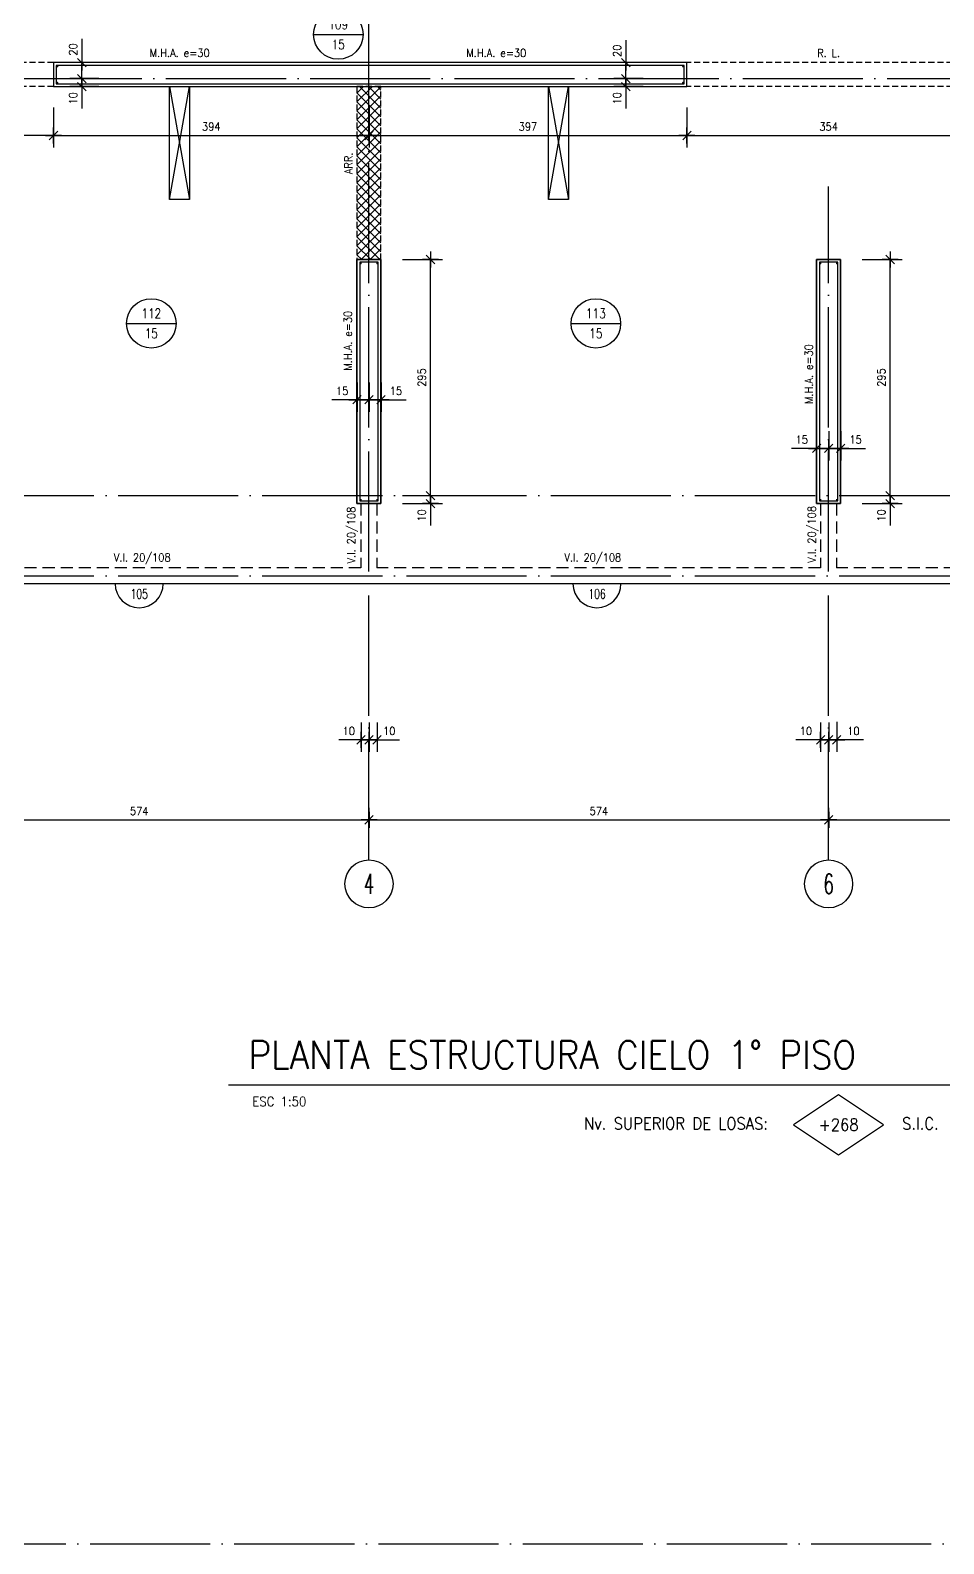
# Model space of a CAD drawing. Extents: x 2771 to 13802, y -1997 to 16878.
# Drawn here: x 4497 to 5638, y 3553 to 5444 of the extents above; entities that cross this region are included whole.
import ezdxf
from ezdxf.enums import TextEntityAlignment as Align

# ---------------------------------------------------------------- set-up
doc = ezdxf.new("R2010")
doc.units = 0
doc.header["$LTSCALE"] = 60
doc.header["$PDMODE"] = 1
for name, pattern in [('EJES', [3, 2.5, -0.25, 0, -0.25]), ('HIDDEN', [0.375, 0.25, -0.125]), ('HIDDEN2', [0.1875, 0.125, -0.0625])]:
    doc.linetypes.add(name, pattern=pattern)
doc.layers.get('0').update_dxf_attribs({"linetype": 'CONTINUOUS'})
doc.layers.get('DEFPOINTS').update_dxf_attribs({"linetype": 'CONTINUOUS'})
for name, color, linetype in [('AREA_MUROS', 6, 'CONTINUOUS'), ('ARRANQUES', 9, 'CONTINUOUS'), ('COTAS', 3, 'CONTINUOUS'), ('CRUCES', 9, 'CONTINUOUS'), ('EJES', 1, 'EJES'), ('MALLA', 1, 'CONTINUOUS'), ('MUROS', 4, 'CONTINUOUS'), ('REFUERZOS', 3, 'HIDDEN2'), ('SHAFT', 1, 'CONTINUOUS'), ('TEXTOS', 2, 'CONTINUOUS'), ('TITULO', 6, 'CONTINUOUS'), ('VIGAS', 2, 'CONTINUOUS')]:
    doc.layers.add(name, color=color, linetype=linetype)
doc.layers.add('CROP', color=8, linetype='EJES', plot=False)
doc.layers.add('RLA-LOSAS', color=3, linetype='CONTINUOUS', lineweight=9)
doc.styles.add('COTAS', font='romans.shx', dxfattribs={"width": 0.9})
doc.styles.add('ROMANS', font='romans.shx', dxfattribs={"width": 0.9, "height": 10})
doc.dimstyles.new('50', dxfattribs={"dimtxt": 10, "dimasz": 1, "dimexe": 15, "dimexo": 0, "dimgap": 6, "dimtad": 1, "dimdec": 8, "dimdsep": 46, "dimtxsty": 'COTAS', "dimblk": '$COTA$', "dimcen": 0.09, "dimdle": 10, "dimclrd": 256, "dimclre": 256, "dimclrt": 2, "dimadec": 0, "dimazin": 0, "dimtfac": 1, "dimtdec": 8, "dimtmove": 0, "dimatfit": 2, "dimfxl": 35, "dimfxlon": 1, "dimtolj": 1, "dimarcsym": 0})

# ---------------------------------------------------------------- blocks, each defined once
blk = doc.blocks.new('*U7')
at = {"layer": 'CROP'}
blk.add_lwpolyline([(-1974.1, -573.4), (2937.5, -573.4), (2937.5, 3827.3), (-1974.1, 3827.3)], close=True, dxfattribs=at)
at = {"layer": 'TITULO', "color": 7}
blk.add_line((0, 0), (910.3, 0), dxfattribs=at)
at = {"layer": 'TITULO', "color": 1}
blk.add_lwpolyline([(818, -50), (761.8, -12.5), (705.5, -50), (761.8, -87.5)], close=True, dxfattribs=at)
at = {"color": 2, "style": 'COTAS', "width": 0.9}
blk.add_attdef('ESCALA', (29.5, -27), '', height=12, dxfattribs=at)
at = {"layer": 'TITULO', "color": 7, "style": 'COTAS', "width": 0.9}
blk.add_attdef('TITULO', (25, 20), '', height=35, dxfattribs=at)
at = {"layer": 'TITULO', "color": 2, "style": 'COTAS', "width": 0.9}
blk.add_attdef('NV_LOSAS', text='', height=15, dxfattribs=at).set_placement((434.5, -56), align=Align.RIGHT)
blk.add_attdef('NIVEL', text='', height=15, dxfattribs=at).set_placement((522.8, -50), align=Align.MIDDLE)
blk.add_attdef('SIC', (602, -56), '', height=15, dxfattribs=at)
blk = doc.blocks.new('$COTA$')
at = {"layer": 'COTAS'}
for p, q in [((10, 0), (-10, 0)), ((5.3, 5.3), (-5.3, -5.3)), ((0, -10), (0, 10))]:
    blk.add_line(p, q, dxfattribs=at)
blk = doc.blocks.new('*D11')
at = {"layer": 'COTAS', "lineweight": -2, "transparency": 16777216}
for p, q in [((4346.5, 4457.7), (4346.5, 4472.7)), ((4920.5, 4457.7), (4920.5, 4472.7)), ((4347.5, 4457.7), (4919.5, 4457.7))]:
    blk.add_line(p, q, dxfattribs=at)
at = {"layer": 'DEFPOINTS', "color": 0, "transparency": 16777216}
for p in [(4346.5, 4457.7), (4920.5, 4457.7), (4920.5, 4457.7)]:
    blk.add_point(p, dxfattribs=at)
at = {"layer": 'COTAS', "lineweight": -2, "transparency": 16777216, "rotation": 180}
blk.add_blockref('$COTA$', (4346.5, 4457.7), dxfattribs=at)
at = {"layer": 'COTAS', "lineweight": -2, "transparency": 16777216}
blk.add_blockref('$COTA$', (4920.5, 4457.7), dxfattribs=at)
at = {"layer": 'COTAS', "color": 2, "transparency": 16777216, "insert": (4633.5, 4468.7), "char_height": 10, "attachment_point": 5, "style": 'COTAS'}
blk.add_mtext('\\A1;574', dxfattribs=at)
blk = doc.blocks.new('*D13')
at = {"layer": 'COTAS', "lineweight": -2, "transparency": 16777216}
for p, q in [((4920.5, 4457.7), (4920.5, 4472.7)), ((5494.5, 4457.7), (5494.5, 4472.7)), ((4921.5, 4457.7), (5493.5, 4457.7))]:
    blk.add_line(p, q, dxfattribs=at)
at = {"layer": 'DEFPOINTS', "color": 0, "transparency": 16777216}
for p in [(4920.5, 4457.7), (5494.5, 4457.7), (5494.5, 4457.7)]:
    blk.add_point(p, dxfattribs=at)
at = {"layer": 'COTAS', "lineweight": -2, "transparency": 16777216, "rotation": 180}
blk.add_blockref('$COTA$', (4920.5, 4457.7), dxfattribs=at)
at = {"layer": 'COTAS', "lineweight": -2, "transparency": 16777216}
blk.add_blockref('$COTA$', (5494.5, 4457.7), dxfattribs=at)
at = {"layer": 'COTAS', "color": 2, "transparency": 16777216, "insert": (5207.5, 4468.7), "char_height": 10, "attachment_point": 5, "style": 'COTAS'}
blk.add_mtext('\\A1;574', dxfattribs=at)
blk = doc.blocks.new('*D18')
at = {"layer": 'COTAS', "lineweight": -2, "transparency": 16777216}
for p, q in [((5494.5, 4457.7), (5494.5, 4472.7)), ((6068.5, 4457.7), (6068.5, 4472.7)), ((5495.5, 4457.7), (6067.5, 4457.7))]:
    blk.add_line(p, q, dxfattribs=at)
at = {"layer": 'DEFPOINTS', "color": 0, "transparency": 16777216}
for p in [(5494.5, 4457.7), (6068.5, 4457.7), (6068.5, 4457.7)]:
    blk.add_point(p, dxfattribs=at)
at = {"layer": 'COTAS', "lineweight": -2, "transparency": 16777216, "rotation": 180}
blk.add_blockref('$COTA$', (5494.5, 4457.7), dxfattribs=at)
at = {"layer": 'COTAS', "lineweight": -2, "transparency": 16777216}
blk.add_blockref('$COTA$', (6068.5, 4457.7), dxfattribs=at)
at = {"layer": 'COTAS', "color": 2, "transparency": 16777216, "insert": (5781.5, 4468.7), "char_height": 10, "attachment_point": 5, "style": 'COTAS'}
blk.add_mtext('\\A1;574', dxfattribs=at)
blk = doc.blocks.new('$EJE$')
at = {"color": 6}
blk.add_circle((0, 0), 30, dxfattribs=at)
at = {"color": 6, "style": 'COTAS', "width": 0.6}
blk.add_attdef('EJE', text='', height=25, dxfattribs=at).set_placement((0, 0), align=Align.MIDDLE)
blk = doc.blocks.new('*D40')
at = {"layer": 'COTAS', "lineweight": -2, "transparency": 16777216}
for p, q in [((5536.3, 5157.7), (5586.3, 5157.7)), ((5571.3, 4863.7), (5571.3, 5156.7)), ((5536.3, 4862.7), (5586.3, 4862.7))]:
    blk.add_line(p, q, dxfattribs=at)
at = {"layer": 'DEFPOINTS', "color": 0, "transparency": 16777216}
for p in [(5512, 5157.7), (5571.3, 5157.7), (5512, 4862.7)]:
    blk.add_point(p, dxfattribs=at)
at = {"layer": 'COTAS', "lineweight": -2, "transparency": 16777216}
for p, rotation in [((5571.3, 5157.7), 90), ((5571.3, 4862.7), 270)]:
    blk.add_blockref('$COTA$', p, dxfattribs=dict(at, rotation=rotation))
at = {"layer": 'COTAS', "color": 2, "transparency": 16777216, "insert": (5560.3, 5010.2), "char_height": 10, "attachment_point": 5, "rotation": 90, "style": 'COTAS'}
blk.add_mtext('\\A1;295', dxfattribs=at)
blk = doc.blocks.new('*D51')
at = {"layer": 'COTAS', "lineweight": -2, "transparency": 16777216}
for p, q in [((4526.5, 5347.7), (4526.5, 5297.7)), ((4920.5, 5347.7), (4920.5, 5297.7)), ((4527.5, 5312.7), (4919.5, 5312.7))]:
    blk.add_line(p, q, dxfattribs=at)
at = {"layer": 'DEFPOINTS', "color": 0, "transparency": 16777216}
for p in [(4526.5, 5366.2), (4920.5, 5366.2), (4920.5, 5312.7)]:
    blk.add_point(p, dxfattribs=at)
at = {"layer": 'COTAS', "lineweight": -2, "transparency": 16777216, "rotation": 180}
blk.add_blockref('$COTA$', (4526.5, 5312.7), dxfattribs=at)
at = {"layer": 'COTAS', "lineweight": -2, "transparency": 16777216}
blk.add_blockref('$COTA$', (4920.5, 5312.7), dxfattribs=at)
at = {"layer": 'COTAS', "color": 2, "transparency": 16777216, "insert": (4723.5, 5323.7), "char_height": 10, "attachment_point": 5, "style": 'COTAS'}
blk.add_mtext('\\A1;394', dxfattribs=at)
blk = doc.blocks.new('*D52')
at = {"layer": 'COTAS', "lineweight": -2, "transparency": 16777216}
for p, q in [((4920.5, 5347.7), (4920.5, 5297.7)), ((5317.5, 5347.7), (5317.5, 5297.7)), ((4921.5, 5312.7), (5316.5, 5312.7))]:
    blk.add_line(p, q, dxfattribs=at)
at = {"layer": 'DEFPOINTS', "color": 0, "transparency": 16777216}
for p in [(4920.5, 5366.2), (5317.5, 5366.2), (5317.5, 5312.7)]:
    blk.add_point(p, dxfattribs=at)
at = {"layer": 'COTAS', "lineweight": -2, "transparency": 16777216, "rotation": 180}
blk.add_blockref('$COTA$', (4920.5, 5312.7), dxfattribs=at)
at = {"layer": 'COTAS', "lineweight": -2, "transparency": 16777216}
blk.add_blockref('$COTA$', (5317.5, 5312.7), dxfattribs=at)
at = {"layer": 'COTAS', "color": 2, "transparency": 16777216, "insert": (5119, 5323.7), "char_height": 10, "attachment_point": 5, "style": 'COTAS'}
blk.add_mtext('\\A1;397', dxfattribs=at)
blk = doc.blocks.new('*D93')
at = {"layer": 'COTAS', "lineweight": -2, "transparency": 16777216}
for p, q in [((5484.5, 4579.2), (5484.5, 4542.7)), ((5494.5, 4579.2), (5494.5, 4542.7)), ((5483.5, 4557.7), (5453.5, 4557.7)), ((5494.5, 4557.7), (5484.5, 4557.7)), ((5495.5, 4557.7), (5496.5, 4557.7))]:
    blk.add_line(p, q, dxfattribs=at)
at = {"layer": 'DEFPOINTS', "color": 0, "transparency": 16777216}
for p in [(5484.5, 4579.2), (5494.5, 4579.2), (5494.5, 4557.7)]:
    blk.add_point(p, dxfattribs=at)
at = {"layer": 'COTAS', "lineweight": -2, "transparency": 16777216}
blk.add_blockref('$COTA$', (5484.5, 4557.7), dxfattribs=at)
at = {"layer": 'COTAS', "lineweight": -2, "transparency": 16777216, "rotation": 180}
blk.add_blockref('$COTA$', (5494.5, 4557.7), dxfattribs=at)
at = {"layer": 'COTAS', "color": 2, "transparency": 16777216, "insert": (5466.1, 4568.7), "char_height": 10, "attachment_point": 5, "style": 'COTAS'}
blk.add_mtext('\\A1;10', dxfattribs=at)
blk = doc.blocks.new('*D94')
at = {"layer": 'COTAS', "lineweight": -2, "transparency": 16777216}
for p, q in [((5494.5, 4579.2), (5494.5, 4542.7)), ((5504.5, 4580), (5504.5, 4542.7)), ((5493.5, 4557.7), (5492.5, 4557.7)), ((5494.5, 4557.7), (5504.5, 4557.7)), ((5494.5, 4557.7), (5504.5, 4557.7)), ((5538, 4557.7), (5504.5, 4557.7)), ((5505.5, 4557.7), (5506.5, 4557.7))]:
    blk.add_line(p, q, dxfattribs=at)
at = {"layer": 'DEFPOINTS', "color": 0, "transparency": 16777216}
for p in [(5494.5, 4579.2), (5504.5, 4580), (5504.5, 4557.7)]:
    blk.add_point(p, dxfattribs=at)
at = {"layer": 'COTAS', "lineweight": -2, "transparency": 16777216}
blk.add_blockref('$COTA$', (5494.5, 4557.7), dxfattribs=at)
at = {"layer": 'COTAS', "lineweight": -2, "transparency": 16777216, "rotation": 180}
blk.add_blockref('$COTA$', (5504.5, 4557.7), dxfattribs=at)
at = {"layer": 'COTAS', "color": 2, "transparency": 16777216, "insert": (5525.4, 4568.7), "char_height": 10, "attachment_point": 5, "style": 'COTAS'}
blk.add_mtext('\\A1;10', dxfattribs=at)
blk = doc.blocks.new('*D132')
at = {"layer": 'COTAS', "lineweight": -2, "transparency": 16777216}
for p, q in [((4346.5, 5347.2), (4346.5, 5297.7)), ((4526.5, 5347.2), (4526.5, 5297.7)), ((4525.5, 5312.7), (4347.5, 5312.7))]:
    blk.add_line(p, q, dxfattribs=at)
at = {"layer": 'DEFPOINTS', "color": 0, "transparency": 16777216}
for p in [(4346.5, 5347.2), (4526.5, 5347.2), (4346.5, 5312.7)]:
    blk.add_point(p, dxfattribs=at)
at = {"layer": 'COTAS', "lineweight": -2, "transparency": 16777216, "rotation": 180}
blk.add_blockref('$COTA$', (4346.5, 5312.7), dxfattribs=at)
at = {"layer": 'COTAS', "lineweight": -2, "transparency": 16777216}
blk.add_blockref('$COTA$', (4526.5, 5312.7), dxfattribs=at)
at = {"layer": 'COTAS', "color": 2, "transparency": 16777216, "insert": (4436.5, 5323.7), "char_height": 10, "attachment_point": 5, "style": 'COTAS'}
blk.add_mtext('\\A1;180', dxfattribs=at)
blk = doc.blocks.new('*D133')
at = {"layer": 'COTAS', "lineweight": -2, "transparency": 16777216}
for p, q in [((5317.5, 5347.7), (5317.5, 5297.7)), ((5671.5, 5347.7), (5671.5, 5297.7)), ((5318.5, 5312.7), (5670.5, 5312.7))]:
    blk.add_line(p, q, dxfattribs=at)
at = {"layer": 'DEFPOINTS', "color": 0, "transparency": 16777216}
for p in [(5317.5, 5347.7), (5671.5, 5347.7), (5671.5, 5312.7)]:
    blk.add_point(p, dxfattribs=at)
at = {"layer": 'COTAS', "lineweight": -2, "transparency": 16777216, "rotation": 180}
blk.add_blockref('$COTA$', (5317.5, 5312.7), dxfattribs=at)
at = {"layer": 'COTAS', "lineweight": -2, "transparency": 16777216}
blk.add_blockref('$COTA$', (5671.5, 5312.7), dxfattribs=at)
at = {"layer": 'COTAS', "color": 2, "transparency": 16777216, "insert": (5494.5, 5323.7), "char_height": 10, "attachment_point": 5, "style": 'COTAS'}
blk.add_mtext('\\A1;354', dxfattribs=at)
blk = doc.blocks.new('*D137')
at = {"layer": 'COTAS', "lineweight": -2, "transparency": 16777216}
for p, q in [((4583.3, 5383.7), (4546.9, 5383.7)), ((4583.3, 5373.7), (4546.9, 5373.7)), ((4561.9, 5384.7), (4561.9, 5385.7)), ((4561.9, 5383.7), (4561.9, 5373.7)), ((4561.9, 5372.7), (4561.9, 5346.4))]:
    blk.add_line(p, q, dxfattribs=at)
at = {"layer": 'DEFPOINTS', "color": 0, "transparency": 16777216}
for p in [(4561.9, 5383.7), (4583.3, 5383.7), (4583.3, 5373.7)]:
    blk.add_point(p, dxfattribs=at)
at = {"layer": 'COTAS', "lineweight": -2, "transparency": 16777216}
for p, rotation in [((4561.9, 5383.7), 270), ((4561.9, 5373.7), 90)]:
    blk.add_blockref('$COTA$', p, dxfattribs=dict(at, rotation=rotation))
at = {"layer": 'COTAS', "color": 2, "transparency": 16777216, "insert": (4550.9, 5359.1), "char_height": 10, "attachment_point": 5, "rotation": 90, "style": 'COTAS'}
blk.add_mtext('\\A1;10', dxfattribs=at)
blk = doc.blocks.new('*D138')
at = {"layer": 'COTAS', "lineweight": -2, "transparency": 16777216}
for p, q in [((4561.9, 5433.4), (4561.9, 5403.7)), ((4584.7, 5403.7), (4546.9, 5403.7)), ((4561.9, 5384.7), (4561.9, 5402.7)), ((4583.3, 5383.7), (4546.9, 5383.7))]:
    blk.add_line(p, q, dxfattribs=at)
at = {"layer": 'DEFPOINTS', "color": 0, "transparency": 16777216}
for p in [(4561.9, 5403.7), (4584.7, 5403.7), (4583.3, 5383.7)]:
    blk.add_point(p, dxfattribs=at)
at = {"layer": 'COTAS', "lineweight": -2, "transparency": 16777216}
for p, rotation in [((4561.9, 5403.7), 90), ((4561.9, 5383.7), 270)]:
    blk.add_blockref('$COTA$', p, dxfattribs=dict(at, rotation=rotation))
at = {"layer": 'COTAS', "color": 2, "transparency": 16777216, "insert": (4550.9, 5420.1), "char_height": 10, "attachment_point": 5, "rotation": 90, "style": 'COTAS'}
blk.add_mtext('\\A1;20', dxfattribs=at)
blk = doc.blocks.new('*D139')
at = {"layer": 'COTAS', "lineweight": -2, "transparency": 16777216}
for p, q in [((5262.7, 5383.7), (5226.2, 5383.7)), ((5262.7, 5373.7), (5226.2, 5373.7)), ((5241.2, 5384.7), (5241.2, 5385.7)), ((5241.2, 5383.7), (5241.2, 5373.7)), ((5241.2, 5372.7), (5241.2, 5346.4))]:
    blk.add_line(p, q, dxfattribs=at)
at = {"layer": 'DEFPOINTS', "color": 0, "transparency": 16777216}
for p in [(5241.2, 5383.7), (5262.7, 5383.7), (5262.7, 5373.7)]:
    blk.add_point(p, dxfattribs=at)
at = {"layer": 'COTAS', "lineweight": -2, "transparency": 16777216}
for p, rotation in [((5241.2, 5383.7), 270), ((5241.2, 5373.7), 90)]:
    blk.add_blockref('$COTA$', p, dxfattribs=dict(at, rotation=rotation))
at = {"layer": 'COTAS', "color": 2, "transparency": 16777216, "insert": (5230.2, 5359.1), "char_height": 10, "attachment_point": 5, "rotation": 90, "style": 'COTAS'}
blk.add_mtext('\\A1;10', dxfattribs=at)
blk = doc.blocks.new('*D140')
at = {"layer": 'COTAS', "lineweight": -2, "transparency": 16777216}
for p, q in [((5241.2, 5431.7), (5241.2, 5403.7)), ((5264, 5403.7), (5226.2, 5403.7)), ((5241.2, 5384.7), (5241.2, 5402.7)), ((5262.7, 5383.7), (5226.2, 5383.7))]:
    blk.add_line(p, q, dxfattribs=at)
at = {"layer": 'DEFPOINTS', "color": 0, "transparency": 16777216}
for p in [(5241.2, 5403.7), (5264, 5403.7), (5262.7, 5383.7)]:
    blk.add_point(p, dxfattribs=at)
at = {"layer": 'COTAS', "lineweight": -2, "transparency": 16777216}
for p, rotation in [((5241.2, 5403.7), 90), ((5241.2, 5383.7), 270)]:
    blk.add_blockref('$COTA$', p, dxfattribs=dict(at, rotation=rotation))
at = {"layer": 'COTAS', "color": 2, "transparency": 16777216, "insert": (5230.2, 5418.4), "char_height": 10, "attachment_point": 5, "rotation": 90, "style": 'COTAS'}
blk.add_mtext('\\A1;20', dxfattribs=at)
blk = doc.blocks.new('*D169')
at = {"layer": 'COTAS', "lineweight": -2, "transparency": 16777216}
for p, q in [((4910.5, 4579.2), (4910.5, 4542.7)), ((4920.5, 4579.2), (4920.5, 4542.7)), ((4909.5, 4557.7), (4882.6, 4557.7)), ((4920.5, 4557.7), (4910.5, 4557.7)), ((4921.5, 4557.7), (4922.5, 4557.7))]:
    blk.add_line(p, q, dxfattribs=at)
at = {"layer": 'DEFPOINTS', "color": 0, "transparency": 16777216}
for p in [(4910.5, 4579.2), (4920.5, 4579.2), (4920.5, 4557.7)]:
    blk.add_point(p, dxfattribs=at)
at = {"layer": 'COTAS', "lineweight": -2, "transparency": 16777216}
blk.add_blockref('$COTA$', (4910.5, 4557.7), dxfattribs=at)
at = {"layer": 'COTAS', "lineweight": -2, "transparency": 16777216, "rotation": 180}
blk.add_blockref('$COTA$', (4920.5, 4557.7), dxfattribs=at)
at = {"layer": 'COTAS', "color": 2, "transparency": 16777216, "insert": (4895.2, 4568.7), "char_height": 10, "attachment_point": 5, "style": 'COTAS'}
blk.add_mtext('\\A1;10', dxfattribs=at)
blk = doc.blocks.new('*D170')
at = {"layer": 'COTAS', "lineweight": -2, "transparency": 16777216}
for p, q in [((4920.5, 4579.2), (4920.5, 4542.7)), ((4930.5, 4579.2), (4930.5, 4542.7)), ((4919.5, 4557.7), (4918.5, 4557.7)), ((4920.5, 4557.7), (4930.5, 4557.7)), ((4931.5, 4557.7), (4958.4, 4557.7))]:
    blk.add_line(p, q, dxfattribs=at)
at = {"layer": 'DEFPOINTS', "color": 0, "transparency": 16777216}
for p in [(4920.5, 4579.2), (4930.5, 4579.2), (4920.5, 4557.7)]:
    blk.add_point(p, dxfattribs=at)
at = {"layer": 'COTAS', "lineweight": -2, "transparency": 16777216}
blk.add_blockref('$COTA$', (4920.5, 4557.7), dxfattribs=at)
at = {"layer": 'COTAS', "lineweight": -2, "transparency": 16777216, "rotation": 180}
blk.add_blockref('$COTA$', (4930.5, 4557.7), dxfattribs=at)
at = {"layer": 'COTAS', "color": 2, "transparency": 16777216, "insert": (4945.7, 4568.7), "char_height": 10, "attachment_point": 5, "style": 'COTAS'}
blk.add_mtext('\\A1;10', dxfattribs=at)
blk = doc.blocks.new('*D193')
at = {"layer": 'COTAS', "lineweight": -2, "transparency": 16777216}
for p, q in [((4905.5, 5003.9), (4905.5, 4967.5)), ((4920.5, 5003.9), (4920.5, 4967.5)), ((4905.5, 4982.5), (4874.2, 4982.5)), ((4919.5, 4982.5), (4906.5, 4982.5))]:
    blk.add_line(p, q, dxfattribs=at)
at = {"layer": 'DEFPOINTS', "color": 0, "transparency": 16777216}
for p in [(4905.5, 5003.9), (4920.5, 5003.9), (4920.5, 4982.5)]:
    blk.add_point(p, dxfattribs=at)
at = {"layer": 'COTAS', "lineweight": -2, "transparency": 16777216, "rotation": 180}
blk.add_blockref('$COTA$', (4905.5, 4982.5), dxfattribs=at)
at = {"layer": 'COTAS', "lineweight": -2, "transparency": 16777216}
blk.add_blockref('$COTA$', (4920.5, 4982.5), dxfattribs=at)
at = {"layer": 'COTAS', "color": 2, "transparency": 16777216, "insert": (4886.9, 4993.5), "char_height": 10, "attachment_point": 5, "style": 'COTAS'}
blk.add_mtext('\\A1;15', dxfattribs=at)
blk = doc.blocks.new('*D194')
at = {"layer": 'COTAS', "lineweight": -2, "transparency": 16777216}
for p, q in [((4920.5, 5003.9), (4920.5, 4967.5)), ((4935.5, 5003.9), (4935.5, 4967.5)), ((4921.5, 4982.5), (4934.5, 4982.5)), ((4935.5, 4982.5), (4966.7, 4982.5))]:
    blk.add_line(p, q, dxfattribs=at)
at = {"layer": 'DEFPOINTS', "color": 0, "transparency": 16777216}
for p in [(4920.5, 5003.9), (4935.5, 5003.9), (4920.5, 4982.5)]:
    blk.add_point(p, dxfattribs=at)
at = {"layer": 'COTAS', "lineweight": -2, "transparency": 16777216, "rotation": 180}
blk.add_blockref('$COTA$', (4920.5, 4982.5), dxfattribs=at)
at = {"layer": 'COTAS', "lineweight": -2, "transparency": 16777216}
blk.add_blockref('$COTA$', (4935.5, 4982.5), dxfattribs=at)
at = {"layer": 'COTAS', "color": 2, "transparency": 16777216, "insert": (4954, 4993.5), "char_height": 10, "attachment_point": 5, "style": 'COTAS'}
blk.add_mtext('\\A1;15', dxfattribs=at)
blk = doc.blocks.new('*D201')
at = {"layer": 'COTAS', "lineweight": -2, "transparency": 16777216}
for p, q in [((5479.5, 4943.2), (5479.5, 4906.7)), ((5494.5, 4943.2), (5494.5, 4906.7)), ((5479.5, 4921.7), (5448.2, 4921.7)), ((5493.5, 4921.7), (5480.5, 4921.7))]:
    blk.add_line(p, q, dxfattribs=at)
at = {"layer": 'DEFPOINTS', "color": 0, "transparency": 16777216}
for p in [(5479.5, 4943.2), (5494.5, 4943.2), (5494.5, 4921.7)]:
    blk.add_point(p, dxfattribs=at)
at = {"layer": 'COTAS', "lineweight": -2, "transparency": 16777216, "rotation": 180}
blk.add_blockref('$COTA$', (5479.5, 4921.7), dxfattribs=at)
at = {"layer": 'COTAS', "lineweight": -2, "transparency": 16777216}
blk.add_blockref('$COTA$', (5494.5, 4921.7), dxfattribs=at)
at = {"layer": 'COTAS', "color": 2, "transparency": 16777216, "insert": (5460.9, 4932.7), "char_height": 10, "attachment_point": 5, "style": 'COTAS'}
blk.add_mtext('\\A1;15', dxfattribs=at)
blk = doc.blocks.new('*D202')
at = {"layer": 'COTAS', "lineweight": -2, "transparency": 16777216}
for p, q in [((5494.5, 4943.2), (5494.5, 4906.7)), ((5509.5, 4943.2), (5509.5, 4906.7)), ((5495.5, 4921.7), (5508.5, 4921.7)), ((5509.5, 4921.7), (5540.7, 4921.7))]:
    blk.add_line(p, q, dxfattribs=at)
at = {"layer": 'DEFPOINTS', "color": 0, "transparency": 16777216}
for p in [(5494.5, 4943.2), (5509.5, 4943.2), (5494.5, 4921.7)]:
    blk.add_point(p, dxfattribs=at)
at = {"layer": 'COTAS', "lineweight": -2, "transparency": 16777216, "rotation": 180}
blk.add_blockref('$COTA$', (5494.5, 4921.7), dxfattribs=at)
at = {"layer": 'COTAS', "lineweight": -2, "transparency": 16777216}
blk.add_blockref('$COTA$', (5509.5, 4921.7), dxfattribs=at)
at = {"layer": 'COTAS', "color": 2, "transparency": 16777216, "insert": (5528, 4932.7), "char_height": 10, "attachment_point": 5, "style": 'COTAS'}
blk.add_mtext('\\A1;15', dxfattribs=at)
blk = doc.blocks.new('*D226')
at = {"layer": 'COTAS', "lineweight": -2, "transparency": 16777216}
for p, q in [((5536.3, 4862.7), (5586.3, 4862.7)), ((5571.3, 4863.7), (5571.3, 4864.7)), ((5571.3, 4862.7), (5571.3, 4852.7)), ((5536.3, 4852.7), (5586.3, 4852.7)), ((5571.3, 4851.7), (5571.3, 4825.4))]:
    blk.add_line(p, q, dxfattribs=at)
at = {"layer": 'DEFPOINTS', "color": 0, "transparency": 16777216}
for p in [(5509.5, 4862.7), (5571.3, 4862.7), (5509.5, 4852.7)]:
    blk.add_point(p, dxfattribs=at)
at = {"layer": 'COTAS', "lineweight": -2, "transparency": 16777216}
for p, rotation in [((5571.3, 4862.7), 270), ((5571.3, 4852.7), 90)]:
    blk.add_blockref('$COTA$', p, dxfattribs=dict(at, rotation=rotation))
at = {"layer": 'COTAS', "color": 2, "transparency": 16777216, "insert": (5560.3, 4838.1), "char_height": 10, "attachment_point": 5, "rotation": 90, "style": 'COTAS'}
blk.add_mtext('\\A1;10', dxfattribs=at)
blk = doc.blocks.new('*D227')
at = {"layer": 'COTAS', "lineweight": -2, "transparency": 16777216}
for p, q in [((4962.3, 5157.7), (5012.3, 5157.7)), ((4997.3, 4863.7), (4997.3, 5156.7)), ((4962.3, 4862.7), (5012.3, 4862.7))]:
    blk.add_line(p, q, dxfattribs=at)
at = {"layer": 'DEFPOINTS', "color": 0, "transparency": 16777216}
for p in [(4938, 5157.7), (4997.3, 5157.7), (4938, 4862.7)]:
    blk.add_point(p, dxfattribs=at)
at = {"layer": 'COTAS', "lineweight": -2, "transparency": 16777216}
for p, rotation in [((4997.3, 5157.7), 90), ((4997.3, 4862.7), 270)]:
    blk.add_blockref('$COTA$', p, dxfattribs=dict(at, rotation=rotation))
at = {"layer": 'COTAS', "color": 2, "transparency": 16777216, "insert": (4986.3, 5010.2), "char_height": 10, "attachment_point": 5, "rotation": 90, "style": 'COTAS'}
blk.add_mtext('\\A1;295', dxfattribs=at)
blk = doc.blocks.new('*D228')
at = {"layer": 'COTAS', "lineweight": -2, "transparency": 16777216}
for p, q in [((4962.3, 4862.7), (5012.3, 4862.7)), ((4997.3, 4863.7), (4997.3, 4864.7)), ((4997.3, 4862.7), (4997.3, 4852.7)), ((4962.3, 4852.7), (5012.3, 4852.7)), ((4997.3, 4851.7), (4997.3, 4825.4))]:
    blk.add_line(p, q, dxfattribs=at)
at = {"layer": 'DEFPOINTS', "color": 0, "transparency": 16777216}
for p in [(4935.5, 4862.7), (4997.3, 4862.7), (4935.5, 4852.7)]:
    blk.add_point(p, dxfattribs=at)
at = {"layer": 'COTAS', "lineweight": -2, "transparency": 16777216}
for p, rotation in [((4997.3, 4862.7), 270), ((4997.3, 4852.7), 90)]:
    blk.add_blockref('$COTA$', p, dxfattribs=dict(at, rotation=rotation))
at = {"layer": 'COTAS', "color": 2, "transparency": 16777216, "insert": (4986.3, 4838.1), "char_height": 10, "attachment_point": 5, "rotation": 90, "style": 'COTAS'}
blk.add_mtext('\\A1;10', dxfattribs=at)
blk = doc.blocks.new('LOSA')
at = {"color": 6, "linetype": 'Continuous'}
blk.add_line((-30.9, 0), (30.9, 0), dxfattribs=at)
at = {"color": 3, "linetype": 'Continuous'}
blk.add_circle((0, 0), 30.9, dxfattribs=at)
at = {"color": 2, "style": 'COTAS', "width": 0.8}
for tag, p in [('NUMERO', (0, 12.5)), ('E', (0, -12.5))]:
    blk.add_attdef(tag, text='', height=12, dxfattribs=at).set_placement(p, align=Align.MIDDLE)
at = {"layer": 'RLA-LOSAS', "style": 'COTAS', "flags": 1}
blk.add_attdef('DIRVER', text='', height=8.09, rotation=90, dxfattribs=at).set_placement((-30.5, 40), align=Align.MIDDLE)
at = {"layer": 'RLA-LOSAS', "linetype": 'ByBlock', "style": 'COTAS', "flags": 1}
blk.add_attdef('CUAVER', text='', height=8.09, rotation=90, dxfattribs=at).set_placement((-49.7, -4.9), align=Align.MIDDLE)
at = {"layer": 'RLA-LOSAS', "style": 'COTAS', "flags": 1}
blk.add_attdef('DIRHOR', text='', height=8.09, dxfattribs=at).set_placement((37.9, -29.3), align=Align.MIDDLE)
at = {"layer": 'RLA-LOSAS', "linetype": 'ByBlock', "style": 'COTAS', "flags": 1}
blk.add_attdef('CUAHOR', text='', height=8.09, dxfattribs=at).set_placement((-9.4, -47.7), align=Align.MIDDLE)
at = {"layer": 'RLA-LOSAS', "style": 'COTAS', "width": 0.7, "flags": 1}
blk.add_attdef('CONTRAFLECHA', text='', height=10, dxfattribs=at).set_placement((0, -67.5), align=Align.MIDDLE)
blk = doc.blocks.new('$VIGA$')
at = {"color": 2}
blk.add_arc((0, 0), 30, 180, 0, dxfattribs=at)
at = {"color": 3, "style": 'COTAS', "width": 0.7}
blk.add_attdef('NUMERO', text='', height=12, rotation=360, dxfattribs=at).set_placement((0.1, -12.8), align=Align.MIDDLE)

msp = doc.modelspace()

# ---------------------------------------------------------------- hatches: boundary and pattern name
at = {"layer": 'ARRANQUES'}
h = msp.add_hatch(dxfattribs=at)
h.set_pattern_fill('ANSI37', color=9, scale=2.5, style=0)
h.paths.add_polyline_path([(4920.45585631, 5373.70691493), (4905.45585631, 5373.70691493), (4905.45585631, 5157.70691493), (4920.45585631, 5157.70691493)])
h.paths.add_polyline_path([(4935.45585631, 5373.70691493), (4920.45585631, 5373.70691493), (4920.45585631, 5157.70691493), (4935.45585631, 5157.70691493)])

# ---------------------------------------------------------------- linework, layer by layer
at = {"layer": 'AREA_MUROS'}
for points in [[(4526.45585631, 5403.70691493), (4526.45585631, 5373.70691493), (5317.45585631, 5373.70691493), (5317.45585631, 5403.70691493), (4526.45585631, 5403.70691493)], [(4905.45585631, 5157.70691493), (4935.45585631, 5157.70691493), (4935.45585631, 4852.70691493), (4905.45585631, 4852.70691493), (4905.45585631, 5157.70691493)], [(5479.45584733, 5157.70691751), (5509.45584733, 5157.70691751), (5509.45584733, 4852.70691751), (5479.45584733, 4852.70691751), (5479.45584733, 5157.70691751)]]:
    msp.add_lwpolyline(points, dxfattribs=at)
at = {"layer": 'ARRANQUES', "color": 2, "linetype": 'HIDDEN2'}
msp.add_lwpolyline([(4905.45585631, 5157.70691493), (4935.45585631, 5157.70691493), (4935.45585631, 5373.70691493), (4905.45585631, 5373.70691493)], close=True, dxfattribs=at)
at = {"layer": 'CRUCES'}
for p, q in [((4671.45585631, 5232.70691493), (4696.45585631, 5373.70691493)), ((4671.45585631, 5373.70691493), (4696.45585631, 5232.70691493)), ((5144.45585631, 5232.70691493), (5169.45585631, 5373.70691493)), ((5144.45585631, 5373.70691493), (5169.45585631, 5232.70691493))]:
    msp.add_line(p, q, dxfattribs=at)
at = {"layer": 'EJES'}
for points in [[(4920.45585631, 4407.70691493), (4920.45585631, 6873.70691493)], [(3946.45585631, 5383.70691493), (7044.95585631, 5383.70691493)], [(3946.45585631, 5383.70691493), (7044.95585631, 5383.70691493)], [(5494.45585631, 4407.70691493), (5494.45585631, 5248.86638546)], [(3346.45585631, 4862.70691493), (7579.24320587, 4862.70691493)], [(3346.45585631, 4762.70691493), (7516.35748718, 4762.70691493)]]:
    msp.add_lwpolyline(points, dxfattribs=at)
at = {"layer": 'MALLA'}
for points in [[(4529.95585631, 5377.20691493), (5313.95585631, 5377.20691493), (5313.95585631, 5400.20691493), (4529.95585631, 5400.20691493)], [(4931.95585631, 5154.20691493), (4908.95585631, 5154.20691493), (4908.95585631, 4856.20691493), (4931.95585631, 4856.20691493)], [(5505.95585631, 4856.20691493), (5505.95585631, 5154.20691493), (5482.95585631, 5154.20691493), (5482.95585631, 4856.20691493)]]:
    msp.add_lwpolyline(points, close=True, dxfattribs=at)
at = {"layer": 'MALLA', "const_width": 1.25}
for points in [[(4530.58085631, 5398.95691493, -1), (4531.83085631, 5398.95691493, -1)], [(5312.08085631, 5398.95691493, -1), (5313.33085631, 5398.95691493, -1)], [(4530.58085631, 5378.45691493, -1), (4531.83085631, 5378.45691493, -1)], [(5312.08085631, 5378.45691493, -1), (5313.33085631, 5378.45691493, -1)], [(4909.58085631, 5152.95691493, -1), (4910.83085631, 5152.95691493, -1)], [(4930.08085631, 5152.95691493, -1), (4931.33085631, 5152.95691493, -1)], [(5483.58085631, 5152.95691493, -1), (5484.83085631, 5152.95691493, -1)], [(5504.08085631, 5152.95691493, -1), (5505.33085631, 5152.95691493, -1)], [(4909.58085631, 4857.45691493, -1), (4910.83085631, 4857.45691493, -1)], [(4930.08085631, 4857.45691493, -1), (4931.33085631, 4857.45691493, -1)], [(5483.58085631, 4857.45691493, -1), (5484.83085631, 4857.45691493, -1)], [(5504.08085631, 4857.45691493, -1), (5505.33085631, 4857.45691493, -1)]]:
    msp.add_lwpolyline(points, format="xyb", close=True, dxfattribs=at)
at = {"layer": 'MUROS'}
for points in [[(4526.45585631, 5373.70691493), (5317.45585631, 5373.70691493), (5317.45585631, 5403.70691493), (4526.45585631, 5403.70691493)], [(4935.45585631, 5157.70691493), (4905.45585631, 5157.70691493), (4905.45585631, 4852.70691493), (4935.45585631, 4852.70691493)], [(5509.45585631, 4852.70691493), (5509.45585631, 5157.70691493), (5479.45585631, 5157.70691493), (5479.45585631, 4852.70691493)]]:
    msp.add_lwpolyline(points, close=True, dxfattribs=at)
at = {"layer": 'REFUERZOS'}
for p, q in [((4526.45585631, 5403.70691493), (4366.45585631, 5403.70691493)), ((5671.45585631, 5403.70691493), (5317.45585631, 5403.70691493)), ((4526.45585631, 5373.70691493), (4366.45585631, 5373.70691493)), ((5671.45585631, 5373.70691493), (5317.45585631, 5373.70691493))]:
    msp.add_line(p, q, dxfattribs=at)
at = {"layer": 'SHAFT'}
for points in [[(4671.45585631, 5373.70691493), (4696.45585631, 5373.70691493), (4696.45585631, 5232.70691493), (4671.45585631, 5232.70691493)], [(5144.45585631, 5373.70691493), (5169.45585631, 5373.70691493), (5169.45585631, 5232.70691493), (5144.45585631, 5232.70691493)]]:
    msp.add_lwpolyline(points, close=True, dxfattribs=at)
at = {"layer": 'VIGAS', "linetype": 'HIDDEN'}
for p, q in [((4910.45585631, 4852.70691493), (4910.45585631, 4772.70691493)), ((4930.45585631, 4852.70691493), (4930.45585631, 4772.70691493)), ((5484.45585631, 4852.70691493), (5484.45585631, 4772.70691493)), ((5504.45585631, 4852.70691493), (5504.45585631, 4772.70691493)), ((4910.45585631, 4772.70691493), (4356.45585631, 4772.70691493)), ((5484.45585631, 4772.70691493), (4930.45585631, 4772.70691493)), ((6058.45585631, 4772.70691493), (5504.45585631, 4772.70691493))]:
    msp.add_line(p, q, dxfattribs=at)
at = {"layer": 'VIGAS'}
msp.add_line((6652.45585631, 4752.70691493), (4336.45585631, 4752.70691493), dxfattribs=at)

# ---------------------------------------------------------------- block references
ref = msp.add_blockref('*U7', (4745.17327493, 4126.80253923))
ref.add_attrib('TITULO', 'PLANTA ESTRUCTURA CIELO 1° PISO', (4770.17327493, 4146.80253923), dxfattribs={"layer": 'TITULO', "color": 7, "height": 35, "style": 'COTAS', "width": 0.9})
ref.add_attrib('NIVEL', '+268', dxfattribs={"layer": 'TITULO', "color": 2, "height": 15, "style": 'COTAS', "width": 0.9}).set_placement((5506.95789623, 4076.80253923), align=Align.MIDDLE)
ref.add_attrib('NV_LOSAS', 'Nv. SUPERIOR DE LOSAS:', dxfattribs={"layer": 'TITULO', "color": 2, "height": 15, "style": 'COTAS', "width": 0.9}).set_placement((5418.70789623, 4070.80253923), align=Align.RIGHT)
ref.add_attrib('SIC', 'S.I.C.', (5586.20789623, 4070.80253923), dxfattribs={"layer": 'TITULO', "color": 2, "height": 15, "style": 'COTAS', "width": 0.9})
ref.add_attrib('ESCALA', 'ESC 1:50', (4774.67327493, 4099.80253923), dxfattribs={"color": 2, "height": 12, "style": 'COTAS', "width": 0.9})
for name, p, values in [('LOSA', (4882.13354719, 5438.79312219), {'NUMERO': '109', 'E': '15'}), ('LOSA', (4648.66552673, 5077.85494108), {'NUMERO': '112', 'E': '15'}), ('LOSA', (5203.82992916, 5077.85494108), {'NUMERO': '113', 'E': '15'}), ('$VIGA$', (4633.45585631, 4752.70691493), {'NUMERO': '105'}), ('$VIGA$', (5205.16498343, 4752.70691493), {'NUMERO': '106'}), ('$EJE$', (4920.45585631, 4377.70691493), {'EJE': '4'}), ('$EJE$', (5494.45585631, 4377.70691493), {'EJE': '6'})]:
    msp.add_blockref(name, p).add_auto_attribs(values)

# ---------------------------------------------------------------- texts
at = {"layer": 'TEXTOS', "style": 'ROMANS', "width": 0.9}
for s, p in [('M.H.A. e=30', (4684.03831116, 5415.70691493)), ('M.H.A. e=30', (5079.45014166, 5415.70691493)), ('R. L.', (5494.44409181, 5415.61736526)), ('V.I. 20/108', (4637.27345332, 4784.70691493)), ('V.I. 20/108', (5199.96932941, 4784.70691493))]:
    msp.add_text(s, height=10, dxfattribs=at).set_placement(p, align=Align.MIDDLE)
for s, p in [('ARR.', (4894.77058654, 5277.82187897)), ('M.H.A. e=30', (4894.13521552, 5056.20098052)), ('M.H.A. e=30', (5469.61888829, 5014.57235236)), ('V.I. 20/108', (4899.00700458, 4813.38537228)), ('V.I. 20/108', (5474.0619042, 4814.29303473))]:
    msp.add_text(s, height=10, rotation=90, dxfattribs=at).set_placement(p, align=Align.MIDDLE)

# ---------------------------------------------------------------- dimensions: what is measured, and where the dimension line sits
at = {"layer": 'COTAS'}
for base, p1, p2, picture, middle in [((4561.8642861313, 5403.7069149326), (4583.320784673, 5383.7069149326), (4584.678572243, 5403.7069149326), '*D138', (4561.8642861313, 5420.0643836597)), ((5241.2289538415, 5403.7069149326), (5262.6854523832, 5383.7069149326), (5264.0432399533, 5403.7069149326), '*D140', (5241.2289538415, 5418.4170478916))]:
    dim = msp.add_linear_dim(base=base, p1=p1, p2=p2, angle=90, dimstyle='50', override={"dimtmove": 1}, dxfattribs=at)
    dim.commit()
    dim.dimension.update_dxf_attribs({"geometry": picture, "text_midpoint": middle, "dimtype": 160})
for base, p1, p2, angle, picture, middle in [((4561.8642861313, 5383.7069149326), (4583.320784673, 5373.7069149326), (4583.320784673, 5383.7069149326), 90, '*D137', (4561.8642861313, 5359.0640577897)), ((5241.2289538415, 5383.7069149326), (5262.6854523832, 5373.7069149326), (5262.6854523832, 5383.7069149326), 90, '*D139', (5241.2289538415, 5359.0640577897)), ((4920.4558563143, 4982.4736514138), (4935.4558563143, 5003.9301499555), (4920.4558563143, 5003.9301499555), 180, '*D194', (4954.0272848858, 4982.4736514138)), ((5494.4558563143, 4921.7172262182), (5509.4558563143, 4943.1737247598), (5494.4558563143, 4943.1737247598), 180, '*D202', (5528.0272848858, 4921.7172262182)), ((4997.3113243954, 4862.7069149326), (4935.4558563143, 4852.7069149326), (4935.4558563143, 4862.7069149326), 90, '*D228', (4997.3113243954, 4838.0640577897)), ((5571.3113243954, 4862.7069149326), (5509.4558563143, 4852.7069149326), (5509.4558563143, 4862.7069149326), 90, '*D226', (5571.3113243954, 4838.0640577897)), ((4920.4558563143, 4557.7069149326), (4930.4558563143, 4579.1634134742), (4920.4558563143, 4579.1634134742), 180, '*D170', (4945.71859575, 4557.7069149326))]:
    dim = msp.add_linear_dim(base=base, p1=p1, p2=p2, angle=angle, dimstyle='50', dxfattribs=at)
    dim.commit()
    dim.dimension.update_dxf_attribs({"geometry": picture, "text_midpoint": middle, "dimtype": 160})
dim = msp.add_aligned_dim(p1=(4526.4558563143, 5366.2069149326), p2=(4920.4558563143, 5366.2069149326), distance=-53.5457702851, dimstyle='50', dxfattribs=at)
dim.commit()
dim.dimension.update_dxf_attribs({"geometry": '*D51', "text_midpoint": (4723.4558563143, 5323.6611446475)})
dim = msp.add_linear_dim(base=(5317.4558563143, 5312.6611446475), p1=(4920.4558563143, 5366.2069149326), p2=(5317.4558563143, 5366.2069149326), angle=180, dimstyle='50', override={"dimtmove": 1}, dxfattribs=at)
dim.commit()
dim.dimension.update_dxf_attribs({"geometry": '*D52', "text_midpoint": (5118.9558563143, 5323.6611446475)})
for base, p1, p2, picture, middle in [((4346.4558563143, 5312.6611446475), (4526.4558563143, 5347.1611446475), (4346.4558563143, 5347.1611446475), '*D132', (4436.4558563143, 5323.6611446475)), ((5671.4558563143, 5312.6611446475), (5317.4558563143, 5347.6611446475), (5671.4558563143, 5347.6611446475), '*D133', (5494.4558563143, 5323.6611446475)), ((4920.4558563143, 4457.7069149326), (4346.4558563143, 4457.7069149326), (4920.4558563143, 4457.7069149326), '*D11', (4633.4558563143, 4468.7069149326)), ((5494.4558563143, 4457.7069149326), (4920.4558563143, 4457.7069149326), (5494.4558563143, 4457.7069149326), '*D13', (5207.4558563143, 4468.7069149326)), ((6068.4558563143, 4457.7069149326), (5494.4558563143, 4457.7069149326), (6068.4558563143, 4457.7069149326), '*D18', (5781.4558563143, 4468.7069149326))]:
    dim = msp.add_linear_dim(base=base, p1=p1, p2=p2, dimstyle='50', dxfattribs=at)
    dim.commit()
    dim.dimension.update_dxf_attribs({"geometry": picture, "text_midpoint": middle})
for base, p1, p2, picture, middle in [((4997.3113243954, 5157.7069149326), (4937.9558563143, 4862.7069149326), (4937.9558563143, 5157.7069149326), '*D227', (4986.3113243954, 5010.2069149326)), ((5571.3113243954, 5157.7069149326), (5511.9558563143, 4862.7069149326), (5511.9558563143, 5157.7069149326), '*D40', (5560.3113243954, 5010.2069149326))]:
    dim = msp.add_linear_dim(base=base, p1=p1, p2=p2, angle=90, dimstyle='50', dxfattribs=at)
    dim.commit()
    dim.dimension.update_dxf_attribs({"geometry": picture, "text_midpoint": middle})
for base, p1, p2, picture, middle in [((4920.4558563143, 4982.4736514138), (4905.4558563143, 5003.9301499555), (4920.4558563143, 5003.9301499555), '*D193', (4886.8844277429, 4982.4736514138)), ((5494.4558563143, 4921.7172262182), (5479.4558563143, 4943.1737247598), (5494.4558563143, 4943.1737247598), '*D201', (5460.8844277429, 4921.7172262182)), ((4920.4558563143, 4557.7069149326), (4910.4558563143, 4579.1634134742), (4920.4558563143, 4579.1634134742), '*D169', (4895.1931168787, 4557.7069149326)), ((5494.4558563143, 4557.7069149326), (5484.4558563143, 4579.1634134742), (5494.4558563143, 4579.1634134742), '*D93', (5466.1294615883, 4557.7069149326))]:
    dim = msp.add_linear_dim(base=base, p1=p1, p2=p2, dimstyle='50', dxfattribs=at)
    dim.commit()
    dim.dimension.update_dxf_attribs({"geometry": picture, "text_midpoint": middle, "dimtype": 160})
dim = msp.add_linear_dim(base=(5504.4558563143, 4557.7069149326), p1=(5494.4558563143, 4579.1634134742), p2=(5504.4558563143, 4580.0323975191), dimstyle='50', override={"dimtmove": 1}, dxfattribs=at)
dim.commit()
dim.dimension.update_dxf_attribs({"geometry": '*D94', "text_midpoint": (5525.3588125399, 4557.7069149326), "dimtype": 160})

doc.saveas('drawing.dxf')
